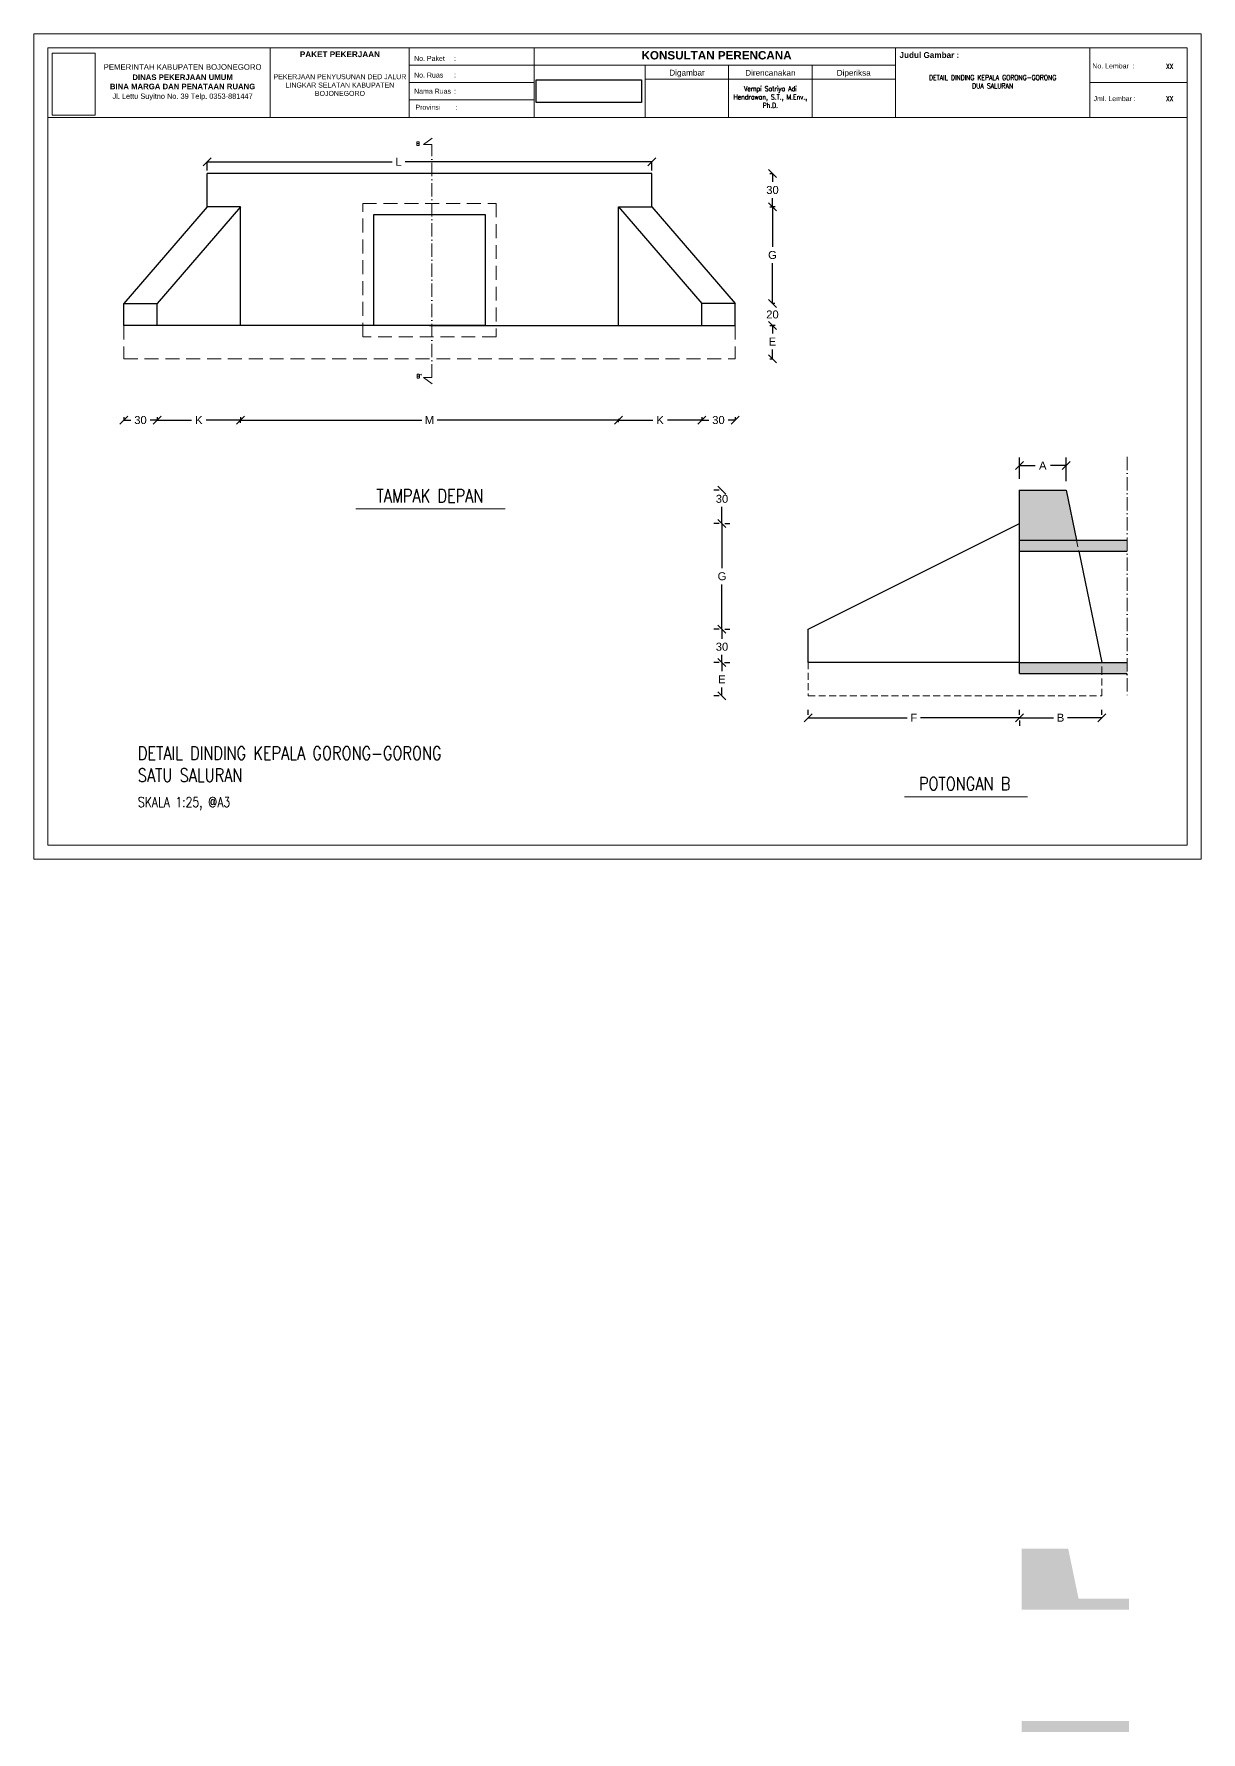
# Model space of a CAD drawing. Header units: metres. Extents: x 5841 to 11304, y 2118 to 7815.
# Drawn here: x 7638 to 8688, y 2118 to 3646 of the extents above; entities that cross this region are included whole.
import ezdxf

# ---------------------------------------------------------------- set-up
doc = ezdxf.new("R2010")
doc.units = ezdxf.units.M
doc.linetypes.add('ACAD_ISO10W100', pattern=[18, 12, -3, 0, -3])
doc.linetypes.add('DASHED2', pattern=[0.375, 0.25, -0.125])
doc.layers.add('0_Text', color=18, linetype='Continuous', lineweight=9, true_color=0x000000)
for name, color, linetype, lineweight in [('1_Dimensi', 7, 'Continuous', 9), ('D_Garis Arsir', 9, 'Continuous', 9), ('D_Garis Potongan', 101, 'ACAD_ISO10W100', 9), ('D_Garis Tak Tampak', 8, 'DASHED2', 9), ('D_Garis Tampak', 150, 'Continuous', 30), ('DIM200', 4, 'Continuous', 18), ('G-ANNO-TEXT', 231, 'Continuous', 30), ('G-ANNO-TTLB', 250, 'Continuous', 9), ('GRS-ARSIR (HATCH)', 8, 'Continuous', 9)]:
    doc.layers.add(name, color=color, linetype=linetype, lineweight=lineweight)
doc.layers.add('TABEL-MT', color=134, linetype='Continuous')
doc.styles.add('Arial_B_2', font='arialbd.ttf', dxfattribs={"height": 3})
doc.styles.add('DIM200', font='romans_IV50.ttf', dxfattribs={"width": 0.8, "height": 500})
doc.styles.get("Standard").update_dxf_attribs({"font": 'arial.ttf'})
doc.dimstyles.get("Standard").update_dxf_attribs({"dimtxt": 0.18, "dimasz": 0.18, "dimexe": 0.18, "dimexo": 0.0625, "dimgap": 0.09, "dimtad": 0, "dimtih": 1, "dimtoh": 1, "dimdec": 4, "dimzin": 0, "dimdsep": 46, "dimtxsty": 'Standard', "dimcen": 0.09, "dimadec": 0, "dimazin": 0, "dimtfac": 1, "dimtdec": 4, "dimtofl": 0, "dimtmove": 0, "dimatfit": 3, "dimfxl": 1, "dimtolj": 1, "dimtzin": 0, "dimarcsym": 0})
picture_1 = doc.add_image_def('image1.jpg', size_in_pixel=(657, 950))
picture_2 = doc.add_image_def('image2.png', size_in_pixel=(1570, 336))

# ---------------------------------------------------------------- blocks, each defined once
blk = doc.blocks.new('_Oblique')
at = {"color": 0, "linetype": 'ByBlock', "lineweight": -2}
blk.add_line((-0.5, -0.5), (0.5, 0.5), dxfattribs=at)
blk = doc.blocks.new('*D20')
at = {"layer": 'Defpoints', "color": 0, "transparency": 16777216}
for p in [(8302.3, 3521), (8302.3, 3491), (8302.3, 3491)]:
    blk.add_point(p, dxfattribs=at)
at = {"layer": 'DIM200', "color": 0, "lineweight": -2, "transparency": 16777216}
for p, q in [((8299.8, 3521), (8302.3, 3521)), ((8302.3, 3521), (8302.3, 3513.3)), ((8299.8, 3491), (8302.3, 3491)), ((8302.3, 3491), (8302.3, 3498.7))]:
    blk.add_line(p, q, dxfattribs=at)
at = {"layer": 'DIM200', "color": 0, "lineweight": -2, "transparency": 16777216, "xscale": 7.2, "yscale": 7.2, "zscale": 7.2}
for p, rotation in [((8302.3, 3521), 90), ((8302.3, 3491), 270)]:
    blk.add_blockref('_Oblique', p, dxfattribs=dict(at, rotation=rotation))
at = {"layer": 'DIM200', "color": 0, "transparency": 16777216, "insert": (8302.3, 3506), "char_height": 7.2, "attachment_point": 5}
blk.add_mtext('\\A1;30', dxfattribs=at)
blk = doc.blocks.new('*D21')
at = {"layer": 'Defpoints', "color": 0, "transparency": 16777216}
for p in [(8302.3, 3491), (8301.9, 3404), (8302.3, 3404)]:
    blk.add_point(p, dxfattribs=at)
at = {"layer": 'DIM200', "color": 0, "lineweight": -2, "transparency": 16777216}
for p, q in [((8304.8, 3491), (8302.3, 3491)), ((8302.3, 3491), (8302.3, 3454.8)), ((8302.3, 3404), (8302.3, 3440.2)), ((8304.4, 3404), (8302.3, 3404))]:
    blk.add_line(p, q, dxfattribs=at)
at = {"layer": 'DIM200', "color": 0, "lineweight": -2, "transparency": 16777216, "xscale": 7.2, "yscale": 7.2, "zscale": 7.2}
for p, rotation in [((8302.3, 3491), 90), ((8302.3, 3404), 270)]:
    blk.add_blockref('_Oblique', p, dxfattribs=dict(at, rotation=rotation))
at = {"layer": 'DIM200', "color": 0, "transparency": 16777216, "insert": (8302.3, 3447.5), "char_height": 7.2, "attachment_point": 5}
blk.add_mtext('\\A1;G', dxfattribs=at)
blk = doc.blocks.new('*D22')
at = {"layer": 'Defpoints', "color": 0, "transparency": 16777216}
for p in [(8301.9, 3404), (8302.3, 3384), (8302.3, 3384)]:
    blk.add_point(p, dxfattribs=at)
at = {"layer": 'DIM200', "color": 0, "lineweight": -2, "transparency": 16777216}
for p, q in [((8302.3, 3404), (8302.3, 3411.2)), ((8304.4, 3404), (8302.3, 3404)), ((8304.8, 3384), (8302.3, 3384)), ((8302.3, 3384), (8302.3, 3376.8))]:
    blk.add_line(p, q, dxfattribs=at)
at = {"layer": 'DIM200', "color": 0, "lineweight": -2, "transparency": 16777216, "xscale": 7.2, "yscale": 7.2, "zscale": 7.2}
for p, rotation in [((8302.3, 3404), 270), ((8302.3, 3384), 90)]:
    blk.add_blockref('_Oblique', p, dxfattribs=dict(at, rotation=rotation))
at = {"layer": 'DIM200', "color": 0, "transparency": 16777216, "insert": (8302.3, 3394), "char_height": 7.2, "attachment_point": 5}
blk.add_mtext('\\A1;20', dxfattribs=at)
blk = doc.blocks.new('*D23')
at = {"layer": 'Defpoints', "color": 0, "transparency": 16777216}
for p in [(8302.3, 3384), (8302.3, 3354), (8302.3, 3354)]:
    blk.add_point(p, dxfattribs=at)
at = {"layer": 'DIM200', "color": 0, "lineweight": -2, "transparency": 16777216}
for p, q in [((8299.8, 3384), (8302.3, 3384)), ((8302.3, 3384), (8302.3, 3376.8)), ((8302.3, 3354), (8302.3, 3362.4)), ((8299.8, 3354), (8302.3, 3354))]:
    blk.add_line(p, q, dxfattribs=at)
at = {"layer": 'DIM200', "color": 0, "lineweight": -2, "transparency": 16777216, "xscale": 7.2, "yscale": 7.2, "zscale": 7.2}
for p, rotation in [((8302.3, 3384), 90), ((8302.3, 3354), 270)]:
    blk.add_blockref('_Oblique', p, dxfattribs=dict(at, rotation=rotation))
at = {"layer": 'DIM200', "color": 0, "transparency": 16777216, "insert": (8302.3, 3369.6), "char_height": 7.2, "attachment_point": 5}
blk.add_mtext('\\A1;E', dxfattribs=at)
blk = doc.blocks.new('*D24')
at = {"layer": 'Defpoints', "color": 0, "transparency": 16777216}
for p in [(8238.7, 3299), (8268.7, 3299), (8268.7, 3299)]:
    blk.add_point(p, dxfattribs=at)
at = {"layer": 'DIM200', "color": 0, "lineweight": -2, "transparency": 16777216}
for p, q in [((8238.7, 3301.5), (8238.7, 3299)), ((8268.7, 3301.5), (8268.7, 3299)), ((8238.7, 3299), (8245, 3299)), ((8268.7, 3299), (8262.5, 3299))]:
    blk.add_line(p, q, dxfattribs=at)
at = {"layer": 'DIM200', "color": 0, "lineweight": -2, "transparency": 16777216, "xscale": 7.2, "yscale": 7.2, "zscale": 7.2, "rotation": 180}
blk.add_blockref('_Oblique', (8238.7, 3299), dxfattribs=at)
at = {"layer": 'DIM200', "color": 0, "lineweight": -2, "transparency": 16777216, "xscale": 7.2, "yscale": 7.2, "zscale": 7.2}
blk.add_blockref('_Oblique', (8268.7, 3299), dxfattribs=at)
at = {"layer": 'DIM200', "color": 0, "transparency": 16777216, "insert": (8253.7, 3299), "char_height": 7.2, "attachment_point": 5}
blk.add_mtext('\\A1;30', dxfattribs=at)
blk = doc.blocks.new('*D25')
at = {"layer": 'Defpoints', "color": 0, "transparency": 16777216}
for p in [(8163.7, 3299.6), (8163.7, 3299), (8238.7, 3299)]:
    blk.add_point(p, dxfattribs=at)
at = {"layer": 'DIM200', "color": 0, "lineweight": -2, "transparency": 16777216}
for p, q in [((8238.7, 3301.5), (8238.7, 3299)), ((8163.7, 3297.1), (8163.7, 3299)), ((8163.7, 3299), (8194.6, 3299)), ((8238.7, 3299), (8207.8, 3299))]:
    blk.add_line(p, q, dxfattribs=at)
at = {"layer": 'DIM200', "color": 0, "lineweight": -2, "transparency": 16777216, "xscale": 7.2, "yscale": 7.2, "zscale": 7.2, "rotation": 180}
blk.add_blockref('_Oblique', (8163.7, 3299), dxfattribs=at)
at = {"layer": 'DIM200', "color": 0, "lineweight": -2, "transparency": 16777216, "xscale": 7.2, "yscale": 7.2, "zscale": 7.2}
blk.add_blockref('_Oblique', (8238.7, 3299), dxfattribs=at)
at = {"layer": 'DIM200', "color": 0, "transparency": 16777216, "insert": (8201.2, 3299), "char_height": 7.2, "attachment_point": 5}
blk.add_mtext('\\A1;K', dxfattribs=at)
blk = doc.blocks.new('*D26')
at = {"layer": 'Defpoints', "color": 0, "transparency": 16777216}
for p in [(7718.7, 3299), (7748.7, 3299), (7748.7, 3299)]:
    blk.add_point(p, dxfattribs=at)
at = {"layer": 'DIM200', "color": 0, "lineweight": -2, "transparency": 16777216}
for p, q in [((7718.7, 3301.5), (7718.7, 3299)), ((7748.7, 3301.5), (7748.7, 3299)), ((7718.7, 3299), (7725, 3299)), ((7748.7, 3299), (7742.5, 3299))]:
    blk.add_line(p, q, dxfattribs=at)
at = {"layer": 'DIM200', "color": 0, "lineweight": -2, "transparency": 16777216, "xscale": 7.2, "yscale": 7.2, "zscale": 7.2, "rotation": 180}
blk.add_blockref('_Oblique', (7718.7, 3299), dxfattribs=at)
at = {"layer": 'DIM200', "color": 0, "lineweight": -2, "transparency": 16777216, "xscale": 7.2, "yscale": 7.2, "zscale": 7.2}
blk.add_blockref('_Oblique', (7748.7, 3299), dxfattribs=at)
at = {"layer": 'DIM200', "color": 0, "transparency": 16777216, "insert": (7733.7, 3299), "char_height": 7.2, "attachment_point": 5}
blk.add_mtext('\\A1;30', dxfattribs=at)
blk = doc.blocks.new('*D27')
at = {"layer": 'Defpoints', "color": 0, "transparency": 16777216}
for p in [(7748.7, 3299), (7823.7, 3299), (7823.7, 3299)]:
    blk.add_point(p, dxfattribs=at)
at = {"layer": 'DIM200', "color": 0, "lineweight": -2, "transparency": 16777216}
for p, q in [((7748.7, 3301.5), (7748.7, 3299)), ((7823.7, 3301.5), (7823.7, 3299)), ((7748.7, 3299), (7779.6, 3299)), ((7823.7, 3299), (7792.8, 3299))]:
    blk.add_line(p, q, dxfattribs=at)
at = {"layer": 'DIM200', "color": 0, "lineweight": -2, "transparency": 16777216, "xscale": 7.2, "yscale": 7.2, "zscale": 7.2, "rotation": 180}
blk.add_blockref('_Oblique', (7748.7, 3299), dxfattribs=at)
at = {"layer": 'DIM200', "color": 0, "lineweight": -2, "transparency": 16777216, "xscale": 7.2, "yscale": 7.2, "zscale": 7.2}
blk.add_blockref('_Oblique', (7823.7, 3299), dxfattribs=at)
at = {"layer": 'DIM200', "color": 0, "transparency": 16777216, "insert": (7786.2, 3299), "char_height": 7.2, "attachment_point": 5}
blk.add_mtext('\\A1;K', dxfattribs=at)
blk = doc.blocks.new('*D28')
at = {"layer": 'Defpoints', "color": 0, "transparency": 16777216}
for p in [(8163.7, 3302.6), (7823.7, 3299), (8163.7, 3299)]:
    blk.add_point(p, dxfattribs=at)
at = {"layer": 'DIM200', "color": 0, "lineweight": -2, "transparency": 16777216}
for p, q in [((7823.7, 3296.5), (7823.7, 3299)), ((7823.7, 3299), (7986.7, 3299)), ((8163.7, 3299), (8000.7, 3299)), ((8163.7, 3300.1), (8163.7, 3299))]:
    blk.add_line(p, q, dxfattribs=at)
at = {"layer": 'DIM200', "color": 0, "lineweight": -2, "transparency": 16777216, "xscale": 7.2, "yscale": 7.2, "zscale": 7.2, "rotation": 180}
blk.add_blockref('_Oblique', (7823.7, 3299), dxfattribs=at)
at = {"layer": 'DIM200', "color": 0, "lineweight": -2, "transparency": 16777216, "xscale": 7.2, "yscale": 7.2, "zscale": 7.2}
blk.add_blockref('_Oblique', (8163.7, 3299), dxfattribs=at)
at = {"layer": 'DIM200', "color": 0, "transparency": 16777216, "insert": (7993.7, 3299), "char_height": 7.2, "attachment_point": 5}
blk.add_mtext('\\A1;M', dxfattribs=at)
blk = doc.blocks.new('*D29')
at = {"layer": 'Defpoints', "color": 0, "transparency": 16777216}
for p in [(8193.7, 3531.4), (7793.7, 3521), (8193.7, 3521)]:
    blk.add_point(p, dxfattribs=at)
at = {"layer": 'DIM200', "color": 0, "lineweight": -2, "transparency": 16777216}
for p, q in [((7793.7, 3523.5), (7793.7, 3531.4)), ((7793.7, 3531.4), (7960.1, 3531.4)), ((8193.7, 3531.4), (7971.8, 3531.4)), ((8193.7, 3523.5), (8193.7, 3531.4))]:
    blk.add_line(p, q, dxfattribs=at)
at = {"layer": 'DIM200', "color": 0, "lineweight": -2, "transparency": 16777216, "xscale": 7.2, "yscale": 7.2, "zscale": 7.2, "rotation": 180}
blk.add_blockref('_Oblique', (7793.7, 3531.4), dxfattribs=at)
at = {"layer": 'DIM200', "color": 0, "lineweight": -2, "transparency": 16777216, "xscale": 7.2, "yscale": 7.2, "zscale": 7.2}
blk.add_blockref('_Oblique', (8193.7, 3531.4), dxfattribs=at)
at = {"layer": 'DIM200', "color": 0, "transparency": 16777216, "insert": (7965.9, 3531.4), "char_height": 7.2, "attachment_point": 5}
blk.add_mtext('\\A1;L', dxfattribs=at)
blk = doc.blocks.new('*D30')
at = {"layer": 'Defpoints', "color": 0, "transparency": 16777216}
for p in [(8566.5, 3258.1), (8524.5, 3243.5), (8566.5, 3241.6)]:
    blk.add_point(p, dxfattribs=at)
at = {"layer": 'DIM200', "color": 0, "lineweight": -2, "transparency": 16777216}
for p, q in [((8524.5, 3246), (8524.5, 3265.3)), ((8524.5, 3258.1), (8538.6, 3258.1)), ((8566.5, 3258.1), (8552.5, 3258.1)), ((8566.5, 3244.1), (8566.5, 3265.3))]:
    blk.add_line(p, q, dxfattribs=at)
at = {"layer": 'DIM200', "color": 0, "lineweight": -2, "transparency": 16777216, "xscale": 7.2, "yscale": 7.2, "zscale": 7.2, "rotation": 180}
blk.add_blockref('_Oblique', (8524.5, 3258.1), dxfattribs=at)
at = {"layer": 'DIM200', "color": 0, "lineweight": -2, "transparency": 16777216, "xscale": 7.2, "yscale": 7.2, "zscale": 7.2}
blk.add_blockref('_Oblique', (8566.5, 3258.1), dxfattribs=at)
at = {"layer": 'DIM200', "color": 0, "transparency": 16777216, "insert": (8545.5, 3258.1), "char_height": 7.2, "attachment_point": 5}
blk.add_mtext('\\A1;A', dxfattribs=at)
blk = doc.blocks.new('*D31')
at = {"layer": 'Defpoints', "color": 0, "transparency": 16777216}
for p in [(8256.9, 3235.9), (8256.9, 3205.9), (8256.9, 3205.9)]:
    blk.add_point(p, dxfattribs=at)
at = {"layer": 'DIM200', "color": 0, "lineweight": -2, "transparency": 16777216}
for p, q in [((8254.4, 3235.9), (8249.7, 3235.9)), ((8256.9, 3235.9), (8256.9, 3235.4)), ((8256.9, 3205.9), (8256.9, 3220.8)), ((8254.4, 3205.9), (8249.7, 3205.9))]:
    blk.add_line(p, q, dxfattribs=at)
at = {"layer": 'DIM200', "color": 0, "lineweight": -2, "transparency": 16777216, "xscale": 7.2, "yscale": 7.2, "zscale": 7.2}
for p, rotation in [((8256.9, 3235.9), 90), ((8256.9, 3205.9), 270)]:
    blk.add_blockref('_Oblique', p, dxfattribs=dict(at, rotation=rotation))
at = {"layer": 'DIM200', "color": 0, "transparency": 16777216, "insert": (8256.9, 3228.1), "char_height": 7.2, "attachment_point": 5}
blk.add_mtext('\\A1;30', dxfattribs=at)
blk = doc.blocks.new('*D32')
at = {"layer": 'Defpoints', "color": 0, "transparency": 16777216}
for p in [(8256.9, 3205.9), (8256.9, 3110.9), (8256.9, 3110.9)]:
    blk.add_point(p, dxfattribs=at)
at = {"layer": 'DIM200', "color": 0, "lineweight": -2, "transparency": 16777216}
for p, q in [((8256.9, 3205.9), (8256.9, 3165.7)), ((8259.4, 3205.9), (8264.1, 3205.9)), ((8256.9, 3110.9), (8256.9, 3151.1)), ((8259.4, 3110.9), (8264.1, 3110.9))]:
    blk.add_line(p, q, dxfattribs=at)
at = {"layer": 'DIM200', "color": 0, "lineweight": -2, "transparency": 16777216, "xscale": 7.2, "yscale": 7.2, "zscale": 7.2}
for p, rotation in [((8256.9, 3205.9), 90), ((8256.9, 3110.9), 270)]:
    blk.add_blockref('_Oblique', p, dxfattribs=dict(at, rotation=rotation))
at = {"layer": 'DIM200', "color": 0, "transparency": 16777216, "insert": (8256.9, 3158.4), "char_height": 7.2, "attachment_point": 5}
blk.add_mtext('\\A1;G', dxfattribs=at)
blk = doc.blocks.new('*D33')
at = {"layer": 'Defpoints', "color": 0, "transparency": 16777216}
for p in [(8256.9, 3110.9), (8256.8, 3080.9), (8256.9, 3080.9)]:
    blk.add_point(p, dxfattribs=at)
at = {"layer": 'DIM200', "color": 0, "lineweight": -2, "transparency": 16777216}
for p, q in [((8254.4, 3110.9), (8249.7, 3110.9)), ((8256.9, 3110.9), (8256.9, 3102.2)), ((8256.9, 3080.9), (8256.9, 3087.7)), ((8259.3, 3080.9), (8264.1, 3080.9))]:
    blk.add_line(p, q, dxfattribs=at)
at = {"layer": 'DIM200', "color": 0, "lineweight": -2, "transparency": 16777216, "xscale": 7.2, "yscale": 7.2, "zscale": 7.2}
for p, rotation in [((8256.9, 3110.9), 90), ((8256.9, 3080.9), 270)]:
    blk.add_blockref('_Oblique', p, dxfattribs=dict(at, rotation=rotation))
at = {"layer": 'DIM200', "color": 0, "transparency": 16777216, "insert": (8256.9, 3095), "char_height": 7.2, "attachment_point": 5}
blk.add_mtext('\\A1;30', dxfattribs=at)
blk = doc.blocks.new('*D34')
at = {"layer": 'Defpoints', "color": 0, "transparency": 16777216}
for p in [(8256.8, 3080.9), (8256.8, 3050.9), (8256.8, 3050.9)]:
    blk.add_point(p, dxfattribs=at)
at = {"layer": 'DIM200', "color": 0, "lineweight": -2, "transparency": 16777216}
for p, q in [((8254.3, 3080.9), (8249.6, 3080.9)), ((8256.8, 3080.9), (8256.8, 3072.9)), ((8256.8, 3050.9), (8256.8, 3058.5)), ((8254.3, 3050.9), (8249.6, 3050.9))]:
    blk.add_line(p, q, dxfattribs=at)
at = {"layer": 'DIM200', "color": 0, "lineweight": -2, "transparency": 16777216, "xscale": 7.2, "yscale": 7.2, "zscale": 7.2}
for p, rotation in [((8256.8, 3080.9), 90), ((8256.8, 3050.9), 270)]:
    blk.add_blockref('_Oblique', p, dxfattribs=dict(at, rotation=rotation))
at = {"layer": 'DIM200', "color": 0, "transparency": 16777216, "insert": (8256.8, 3065.7), "char_height": 7.2, "attachment_point": 5}
blk.add_mtext('\\A1;E', dxfattribs=at)
blk = doc.blocks.new('*D35')
at = {"layer": 'Defpoints', "color": 0, "transparency": 16777216}
for p in [(8334.5, 3031.2), (8524.5, 3031.2), (8524.5, 3031.2)]:
    blk.add_point(p, dxfattribs=at)
at = {"layer": 'DIM200', "color": 0, "lineweight": -2, "transparency": 16777216}
for p, q in [((8334.5, 3033.7), (8334.5, 3038.4)), ((8334.5, 3031.2), (8423.5, 3031.2)), ((8524.5, 3031.2), (8435.5, 3031.2)), ((8524.5, 3028.7), (8524.5, 3024))]:
    blk.add_line(p, q, dxfattribs=at)
at = {"layer": 'DIM200', "color": 0, "lineweight": -2, "transparency": 16777216, "xscale": 7.2, "yscale": 7.2, "zscale": 7.2, "rotation": 180}
blk.add_blockref('_Oblique', (8334.5, 3031.2), dxfattribs=at)
at = {"layer": 'DIM200', "color": 0, "lineweight": -2, "transparency": 16777216, "xscale": 7.2, "yscale": 7.2, "zscale": 7.2}
blk.add_blockref('_Oblique', (8524.5, 3031.2), dxfattribs=at)
at = {"layer": 'DIM200', "color": 0, "transparency": 16777216, "insert": (8429.5, 3031.2), "char_height": 7.2, "attachment_point": 5}
blk.add_mtext('\\A1;F', dxfattribs=at)
blk = doc.blocks.new('*D36')
at = {"layer": 'Defpoints', "color": 0, "transparency": 16777216}
for p in [(8524.5, 3031.2), (8598.5, 3031.2), (8598.5, 3031.2)]:
    blk.add_point(p, dxfattribs=at)
at = {"layer": 'DIM200', "color": 0, "lineweight": -2, "transparency": 16777216}
for p, q in [((8524.5, 3033.7), (8524.5, 3038.4)), ((8524.5, 3031.2), (8555.2, 3031.2)), ((8598.5, 3031.2), (8567.8, 3031.2)), ((8598.5, 3033.7), (8598.5, 3038.4))]:
    blk.add_line(p, q, dxfattribs=at)
at = {"layer": 'DIM200', "color": 0, "lineweight": -2, "transparency": 16777216, "xscale": 7.2, "yscale": 7.2, "zscale": 7.2, "rotation": 180}
blk.add_blockref('_Oblique', (8524.5, 3031.2), dxfattribs=at)
at = {"layer": 'DIM200', "color": 0, "lineweight": -2, "transparency": 16777216, "xscale": 7.2, "yscale": 7.2, "zscale": 7.2}
blk.add_blockref('_Oblique', (8598.5, 3031.2), dxfattribs=at)
at = {"layer": 'DIM200', "color": 0, "transparency": 16777216, "insert": (8561.5, 3031.2), "char_height": 7.2, "attachment_point": 5}
blk.add_mtext('\\A1;B', dxfattribs=at)

msp = doc.modelspace()

# ---------------------------------------------------------------- hatches: boundary and pattern name
at = {"layer": 'GRS-ARSIR (HATCH)'}
h = msp.add_hatch(dxfattribs=at)
h.set_pattern_fill('AR-CONC', color=256, scale=2.5)
h.set_pattern_definition([(50, (-2444.207, -4706.401), (17.931505, -1.568803), [1.875, -20.625]), (355, (-2444.207, -4706.401), (-3.468783, 18.804803), [1.5, -16.5]), (100.45144, (-2442.713, -4706.532), (14.462721, 17.236), [1.593505, -17.528553]), (46.1842, (-2444.207, -4701.4), (26.681033, -4.137982), [2.8125, -30.9375]), (96.63564, (-2441.984, -4701.746), (23.36655, 24.352965), [2.39026, -26.292844]), (351.18416, (-2444.207, -4701.4), (23.36655, 24.352965), [2.25, -24.75]), (21, (-2441.707, -4702.651), (14.922676, -10.065472), [1.875, -20.625]), (326, (-2441.707, -4702.651), (6.082883, 18.12875), [1.5, -16.5]), (71.45144, (-2440.464, -4703.49), (21.00556, 8.063279), [1.593505, -17.528553]), (37.5, (-2444.207, -4706.401), (0.3039964, 8.3223463), [0, -16.3, 0, -16.75, 0, -16.5625]), (7.5, (-2444.207, -4706.401), (6.5767384, 9.860293), [0, -9.55, 0, -15.925, 0, -6.3125]), (327.5, (-2449.782, -4706.401), (13.345561, -0.5638718), [0, -6.25, 0, -19.5, 0, -25.875]), (317.5, (-2452.282, -4706.401), (14.579654, 2.502625), [0, -8.125, 0, -12.95, 0, -18.375])])
h.paths.add_polyline_path([(8566.4, 3235.9), (8524.5, 3235.9), (8524.5, 3190.9), (8575.7, 3190.9)])
h.paths.add_polyline_path([(8575.7, 3190.9), (8524.5, 3190.9), (8524.5, 3180.9), (8577.8, 3180.9)])
h.paths.add_polyline_path([(8598.5, 3080.9), (8524.5, 3080.9), (8524.5, 3070.9), (8598.5, 3070.9)])
h.paths.add_polyline_path([(8568.4, 2283.4), (8526.5, 2283.4), (8526.5, 2238.4), (8577.7, 2238.4)])
h.paths.add_polyline_path([(8577.7, 2238.4), (8526.5, 2238.4), (8526.5, 2228.4), (8579.8, 2228.4)])
h.paths.add_polyline_path([(8623.2, 2238.4), (8577.7, 2238.4), (8579.8, 2228.4), (8623.2, 2228.4)])
h.paths.add_polyline_path([(8600.5, 2128.4), (8526.5, 2128.4), (8526.5, 2118.4), (8600.5, 2118.4)])
h.paths.add_polyline_path([(8623.2, 2128.4), (8600.5, 2128.4), (8600.5, 2118.4), (8623.2, 2118.4)])
h.paths.add_polyline_path([(8621.3, 3190.9), (8575.7, 3190.9), (8577.8, 3180.9), (8621.3, 3180.9)])
h.paths.add_polyline_path([(8621.3, 3080.9), (8598.5, 3080.9), (8598.5, 3070.9), (8621.3, 3070.9)])

# ---------------------------------------------------------------- linework, layer by layer
at = {"layer": 'D_Garis Potongan'}
for p, q in [((7988.4, 3547), (7996.1, 3552.8)), ((7995.9, 3547), (7988.4, 3547)), ((7995.9, 3337.4), (7995.9, 3547)), ((7995.9, 3337.4), (7988.4, 3337.4)), ((7988.4, 3337.4), (7996.1, 3331.6)), ((8621.3, 3265.8), (8621.3, 3050.6))]:
    msp.add_line(p, q, dxfattribs=at)
at = {"layer": 'D_Garis Tak Tampak', "ltscale": 50}
for p, q in [((7718.7, 3384), (7718.7, 3354)), ((8268.7, 3384), (8268.7, 3354)), ((7718.7, 3354), (8268.7, 3354))]:
    msp.add_line(p, q, dxfattribs=at)
at = {"layer": 'D_Garis Tak Tampak', "ltscale": 25}
msp.add_line((8575.7, 3190.9), (8577.8, 3180.9), dxfattribs=at)
at = {"layer": 'D_Garis Tak Tampak', "ltscale": 50}
msp.add_lwpolyline([(7933.7, 3374), (7933.7, 3494), (8053.7, 3494), (8053.7, 3374)], close=True, dxfattribs=at)
at = {"layer": 'D_Garis Tak Tampak', "ltscale": 25}
msp.add_lwpolyline([(8334.5, 3081), (8334.5, 3050.9), (8598.5, 3050.9), (8598.5, 3050.9), (8598.5, 3070.9), (8598.5, 3080.9)], dxfattribs=at)
at = {"layer": 'D_Garis Tampak'}
for p, q in [((8193.7, 3521), (7793.7, 3521)), ((7793.7, 3491), (7793.7, 3521)), ((8193.7, 3491), (8193.7, 3521)), ((7793.7, 3491), (7718.7, 3404)), ((7823.7, 3491), (7748.7, 3404)), ((7823.7, 3491), (7793.7, 3491)), ((7823.7, 3384), (7823.7, 3491)), ((8163.7, 3384), (8163.7, 3491)), ((8163.7, 3491), (8193.7, 3491)), ((8163.7, 3491), (8238.7, 3404)), ((8193.7, 3491), (8268.7, 3404)), ((7718.7, 3384), (7718.7, 3404)), ((7718.7, 3404), (7748.7, 3404)), ((7748.7, 3384), (7748.7, 3404)), ((8238.7, 3384), (8238.7, 3404)), ((8268.7, 3404), (8238.7, 3404)), ((8268.7, 3384), (8268.7, 3404)), ((7748.7, 3384), (7718.7, 3384)), ((7823.7, 3384), (7748.7, 3384)), ((7823.7, 3384), (7748.7, 3384)), ((7993.7, 3384), (7823.7, 3384)), ((7993.7, 3384), (8163.7, 3384)), ((8163.7, 3384), (8238.7, 3384)), ((8238.7, 3384), (8268.7, 3384)), ((8524.4, 3235.9), (8566.4, 3235.9)), ((8524.5, 3190.9), (8524.5, 3235.9)), ((8566.4, 3235.9), (8575.7, 3190.9)), ((8334.5, 3110.9), (8524.5, 3205.9)), ((8524.5, 3190.9), (8621.3, 3190.9)), ((8524.5, 3070.9), (8524.5, 3190.9)), ((8524.5, 3180.9), (8621.3, 3180.9)), ((8577.8, 3180.9), (8598.5, 3080.9)), ((8334.5, 3080.9), (8334.5, 3110.9)), ((8524.5, 3080.9), (8334.5, 3080.9)), ((8524.5, 3080.9), (8621.3, 3080.9)), ((8524.5, 3070.9), (8621.3, 3070.9)), ((8524.5, 3070.9), (8598.5, 3070.9))]:
    msp.add_line(p, q, dxfattribs=at)
msp.add_lwpolyline([(7943.7, 3384), (7943.7, 3484), (8043.7, 3484), (8043.7, 3384)], close=True, dxfattribs=at)
at = {"layer": 'DIM200'}
for p, q in [((7927.4, 3219.1, -0.1), (8061.9, 3219.1, -0.1)), ((8421.1, 2960), (8531.9, 2960))]:
    msp.add_line(p, q, dxfattribs=at)
at = {"layer": 'G-ANNO-TTLB'}
for p, q in [((8687.9, 3646.4), (7637.9, 3646.4)), ((7637.9, 3646.4), (7637.9, 2903.9)), ((8687.9, 2903.9), (8687.9, 3646.4)), ((8675.4, 3633.9), (7650.4, 3633.9)), ((7650.4, 3633.9), (7650.4, 2916.4)), ((7850.4, 3633.9), (7850.4, 3571.4)), ((7975.4, 3633.9), (7975.4, 3571.4)), ((8087.9, 3571.4), (8087.9, 3633.9)), ((8087.9, 3571.4), (8087.9, 3633.9)), ((8412.9, 3571.4), (8412.9, 3633.9)), ((8587.9, 3633.9), (8587.9, 3571.4)), ((8675.4, 2916.4), (8675.4, 3633.9)), ((7975.4, 3618.3), (8087.9, 3618.3)), ((8087.9, 3618.3), (8412.9, 3618.3)), ((8187.9, 3618.3), (8187.9, 3571.4)), ((8187.9, 3618.3), (8187.9, 3605.8)), ((8262.9, 3571.4), (8262.9, 3618.3)), ((8337.9, 3571.4), (8337.9, 3618.3)), ((7975.4, 3602.7), (8087.9, 3602.7)), ((8187.9, 3605.8), (8262.9, 3605.8)), ((8262.9, 3605.8), (8337.9, 3605.8)), ((8337.9, 3605.8), (8412.9, 3605.8)), ((8587.9, 3602.7), (8675.4, 3602.7)), ((7975.4, 3587.1), (8087.9, 3587.1)), ((7650.4, 3571.4), (8675.4, 3571.4)), ((7637.9, 2903.9), (8687.9, 2903.9)), ((7650.4, 2916.4), (8675.4, 2916.4))]:
    msp.add_line(p, q, dxfattribs=at)

# ---------------------------------------------------------------- texts
at = {"attachment_point": 1}
for s, width, insert, char_height in [('\\pxqc;{\\fArial|b1|i0|c0|p34;PAKET PEKERJAAN}', 124.518, (7850.9, 3630.8), 5.25), ('\\pxql;No. Paket^I:', 125.549, (7979.9, 3626.7), 4.5), ('\\pxql;{\\fArial|b1|i0|c0|p34;Judul Gambar :}', 175, (8416.6, 3630.1), 5.25), ('\\pxqc;PEMERINTAH KABUPATEN BOJONEGORO', 157.596, (7692.8, 3619.2), 5), ('\\pxqc;{\\fArial|b1|i0|c0|p34;DINAS PEKERJAAN UMUM\\PBINA MARGA DAN PENATAAN RUANG}', 157.596, (7692.8, 3610), 5), ('\\pxqc;PEKERJAAN PENYUSUNAN DED JALUR LINGKAR SELATAN KABUPATEN BOJONEGORO', 124.518, (7850.9, 3610.2), 4.5), ('\\pxql;No. Ruas^I:', 125.549, (7979.9, 3611.7), 4.5), ('\\pxqc;Digambar', 75, (8187.9, 3614.2), 5.25), ('\\pxqc;Direncanakan', 75, (8262.9, 3614.1), 5.25), ('\\pxqc;Diperiksa', 75, (8337.9, 3614.1), 5.25), ('\\A1;\\pxqc;{\\fRomanS_IV50|b0|i0|c0|p2;\\W0.8;DETAIL DINDING KEPALA GORONG-GORONG\\PDUA SALURAN}', 175, (8412.9, 3609.5), 4.5), ('\\pxql;No. Lembar^I:', 175, (8590.1, 3619.9), 4.5), ('\\A1;\\pxqc;{\\fRomanS_IV50|b0|i0|c0|p2;\\W0.8;XX}', 31.25, (8644.1, 3619.7), 4.5), ('\\pxqc;Jl. Lettu Suyitno No. 39 Telp. 0353-881447', 157.596, (7692.8, 3592.8), 4.75), ('\\pxql;Nama Ruas^I:', 125.549, (7979.9, 3597.2), 4.5), ('\\A1;\\pxqc;{\\fRomanS_IV50|b0|i0|c0|p2;\\W0.8;Vempi Satriya Adi Hendrawan, S.T., M.Env., Ph.D.}', 75, (8262.9, 3599.4), 4.5), ('\\pxql;Provinsi^I:', 125.549, (7981.1, 3582.7), 4.5), ('\\pxql;Jml. Lembar^I:', 175, (8591.2, 3590.5), 4.5), ('\\A1;\\pxqc;{\\fRomanS_IV50|b0|i0|c0|p2;\\W0.8;XX}', 31.25, (8644.1, 3590.5), 4.5)]:
    msp.add_mtext_dynamic_manual_height_columns(s, width=width, gutter_width=2.5, heights=[0], dxfattribs=dict(at, insert=insert, char_height=char_height))
at = {"layer": '0_Text', "extrusion": (0.000851762, -0.002139, 0.999997), "attachment_point": 5, "text_direction": (1, 1e-06, -0.000852), "style": 'DIM200'}
for s, insert, char_height, width in [('\\A1;\\pxql;DETAIL DINDING KEPALA GORONG-GORONG^JSATU SALURAN', (8025.1, 2989.4, -80.1), 11.93, 587.51), ('\\A1;\\pxql;SKALA 1:25, @A3', (7951.7, 2953.9, -80), 8.947, 440.633)]:
    msp.add_mtext(s, dxfattribs=dict(at, insert=insert, char_height=char_height, width=width))
at = {"layer": '1_Dimensi', "char_height": 3.5, "attachment_point": 3}
for s, insert in [('\\pxt9;{\\Fromans|c0;B}', (7985, 3549.5)), ("\\pxt9;{\\Fromans|c0;B'}", (7986.8, 3340.3))]:
    msp.add_mtext_dynamic_manual_height_columns(s, width=3.916, gutter_width=0.25, heights=[0], dxfattribs=dict(at, insert=insert))
at = {"layer": 'DIM200', "extrusion": (0.000851762, -0.002139, 0.999997), "char_height": 11.93, "width": 178.037, "attachment_point": 5, "text_direction": (1, 1e-06, -0.000852), "style": 'DIM200'}
for s, insert in [('\\A1;TAMPAK DEPAN', (7994.1, 3230.9, -0.1)), ('\\A1;POTONGAN B', (8475.2, 2971.8, 0))]:
    msp.add_mtext(s, dxfattribs=dict(at, insert=insert))
at = {"layer": 'G-ANNO-TEXT', "color": 7, "style": 'Arial_B_2'}
msp.add_text('KONSULTAN PERENCANA', height=7.5, dxfattribs=at).set_placement((8184.5, 3623.5))

# ---------------------------------------------------------------- dimensions: what is measured, and where the dimension line sits
at = {"layer": 'DIM200'}
for base, p1, p2, text, override, picture, middle in [((8193.7, 3531.4), (7793.7, 3521), (8193.7, 3521), 'L', {"dimscale": 40, "dimexe": 0.0001, "dimdec": 0, "dimblk1": 'Oblique', "dimblk2": 'Oblique', "dimsah": 1}, '*D29', (7965.9, 3531.4)), ((8566.5, 3258.1), (8524.5, 3243.5), (8566.5, 3241.6), 'A', {"dimscale": 40, "dimdec": 0, "dimblk1": 'Oblique', "dimblk2": 'Oblique', "dimsah": 1}, '*D30', (8545.5, 3258.1))]:
    dim = msp.add_linear_dim(base=base, p1=p1, p2=p2, text=text, dimstyle='Standard', override=override, dxfattribs=at)
    dim.commit()
    dim.dimension.update_dxf_attribs({"geometry": picture, "text_midpoint": middle, "dimtype": 160})
for base, p1, p2, override, picture, middle in [((8302.3, 3491), (8302.3, 3521), (8302.3, 3491), {"dimscale": 40, "dimexe": 0.0001, "dimdec": 0, "dimblk1": 'Oblique', "dimblk2": 'Oblique', "dimsah": 1}, '*D20', (8302.3, 3506)), ((8256.9, 3205.9), (8256.9, 3235.9), (8256.9, 3205.9), {"dimscale": 40, "dimdec": 0, "dimblk1": 'Oblique', "dimblk2": 'Oblique', "dimsah": 1}, '*D31', (8256.9, 3228.1)), ((8256.9, 3080.9), (8256.9, 3110.9), (8256.8, 3080.9), {"dimscale": 40, "dimdec": 0, "dimblk1": 'Oblique', "dimblk2": 'Oblique', "dimsah": 1}, '*D33', (8256.9, 3095))]:
    dim = msp.add_linear_dim(base=base, p1=p1, p2=p2, angle=90, dimstyle='Standard', override=override, dxfattribs=at)
    dim.commit()
    dim.dimension.update_dxf_attribs({"geometry": picture, "text_midpoint": middle, "dimtype": 160})
for base, p1, p2, override, picture, middle in [((8302.3, 3404), (8302.3, 3491), (8301.9, 3404), {"dimscale": 40, "dimexe": 0.0001, "dimdec": 0, "dimblk1": 'Oblique', "dimblk2": 'Oblique', "dimsah": 1}, '*D21', (8302.3, 3447.5)), ((8256.9, 3110.9), (8256.9, 3205.9), (8256.9, 3110.9), {"dimscale": 40, "dimdec": 0, "dimblk1": 'Oblique', "dimblk2": 'Oblique', "dimsah": 1}, '*D32', (8256.9, 3158.4))]:
    dim = msp.add_linear_dim(base=base, p1=p1, p2=p2, angle=90, text='G', dimstyle='Standard', override=override, dxfattribs=at)
    dim.commit()
    dim.dimension.update_dxf_attribs({"geometry": picture, "text_midpoint": middle})
dim = msp.add_linear_dim(base=(8302.3, 3384), p1=(8301.9, 3404), p2=(8302.3, 3384), angle=90, dimstyle='Standard', override={"dimscale": 40, "dimexe": 0.0001, "dimdec": 0, "dimblk1": 'Oblique', "dimblk2": 'Oblique', "dimsah": 1}, dxfattribs=at)
dim.commit()
dim.dimension.update_dxf_attribs({"geometry": '*D22', "text_midpoint": (8302.3, 3394)})
for base, p1, p2, override, picture, middle in [((8302.3, 3354), (8302.3, 3384), (8302.3, 3354), {"dimscale": 40, "dimexe": 0.0001, "dimdec": 0, "dimblk1": 'Oblique', "dimblk2": 'Oblique', "dimsah": 1}, '*D23', (8302.3, 3369.6)), ((8256.8, 3050.9), (8256.8, 3080.9), (8256.8, 3050.9), {"dimscale": 40, "dimdec": 0, "dimblk1": 'Oblique', "dimblk2": 'Oblique', "dimsah": 1}, '*D34', (8256.8, 3065.7))]:
    dim = msp.add_linear_dim(base=base, p1=p1, p2=p2, angle=90, text='E', dimstyle='Standard', override=override, dxfattribs=at)
    dim.commit()
    dim.dimension.update_dxf_attribs({"geometry": picture, "text_midpoint": middle, "dimtype": 160})
for base, p1, p2, picture, middle in [((7748.7, 3299), (7718.7, 3299), (7748.7, 3299), '*D26', (7733.7, 3299)), ((8268.7, 3299), (8238.7, 3299), (8268.7, 3299), '*D24', (8253.7, 3299))]:
    dim = msp.add_linear_dim(base=base, p1=p1, p2=p2, dimstyle='Standard', override={"dimscale": 40, "dimexe": 0.0001, "dimdec": 0, "dimblk1": 'Oblique', "dimblk2": 'Oblique', "dimsah": 1}, dxfattribs=at)
    dim.commit()
    dim.dimension.update_dxf_attribs({"geometry": picture, "text_midpoint": middle, "dimtype": 160})
for base, p1, p2, text, override, picture, middle in [((7823.7, 3299), (7748.7, 3299), (7823.7, 3299), 'K', {"dimscale": 40, "dimexe": 0.0001, "dimdec": 0, "dimblk1": 'Oblique', "dimblk2": 'Oblique', "dimsah": 1}, '*D27', (7786.2, 3299)), ((8163.7, 3299), (7823.7, 3299), (8163.7, 3302.6), 'M', {"dimscale": 40, "dimexe": 0.0001, "dimdec": 0, "dimblk1": 'Oblique', "dimblk2": 'Oblique', "dimsah": 1}, '*D28', (7993.7, 3299)), ((8163.7, 3299), (8238.7, 3299), (8163.7, 3299.6), 'K', {"dimscale": 40, "dimexe": 0.0001, "dimdec": 0, "dimblk1": 'Oblique', "dimblk2": 'Oblique', "dimsah": 1}, '*D25', (8201.2, 3299)), ((8524.5, 3031.2), (8334.5, 3031.2), (8524.5, 3031.2), 'F', {"dimscale": 40, "dimdec": 0, "dimblk1": 'Oblique', "dimblk2": 'Oblique', "dimsah": 1}, '*D35', (8429.5, 3031.2)), ((8598.5, 3031.2), (8524.5, 3031.2), (8598.5, 3031.2), 'B', {"dimscale": 40, "dimdec": 0, "dimblk1": 'Oblique', "dimblk2": 'Oblique', "dimsah": 1}, '*D36', (8561.5, 3031.2))]:
    dim = msp.add_linear_dim(base=base, p1=p1, p2=p2, text=text, dimstyle='Standard', override=override, dxfattribs=at)
    dim.commit()
    dim.dimension.update_dxf_attribs({"geometry": picture, "text_midpoint": middle})

# ---------------------------------------------------------------- pictures from other files: only their frames are drawn
at = {"layer": 'D_Garis Arsir'}
image = msp.add_image(picture_1, insert=(7654.4, 3573.5), size_in_units=(38.5, 55.7), dxfattribs=at)
image.dxf.flags = 7
at = {"layer": 'TABEL-MT'}
image = msp.add_image(picture_2, insert=(8089.8, 3584.8), size_in_units=(94.6, 20.3), dxfattribs=at)
image.dxf.flags = 7

doc.saveas('drawing.dxf')
